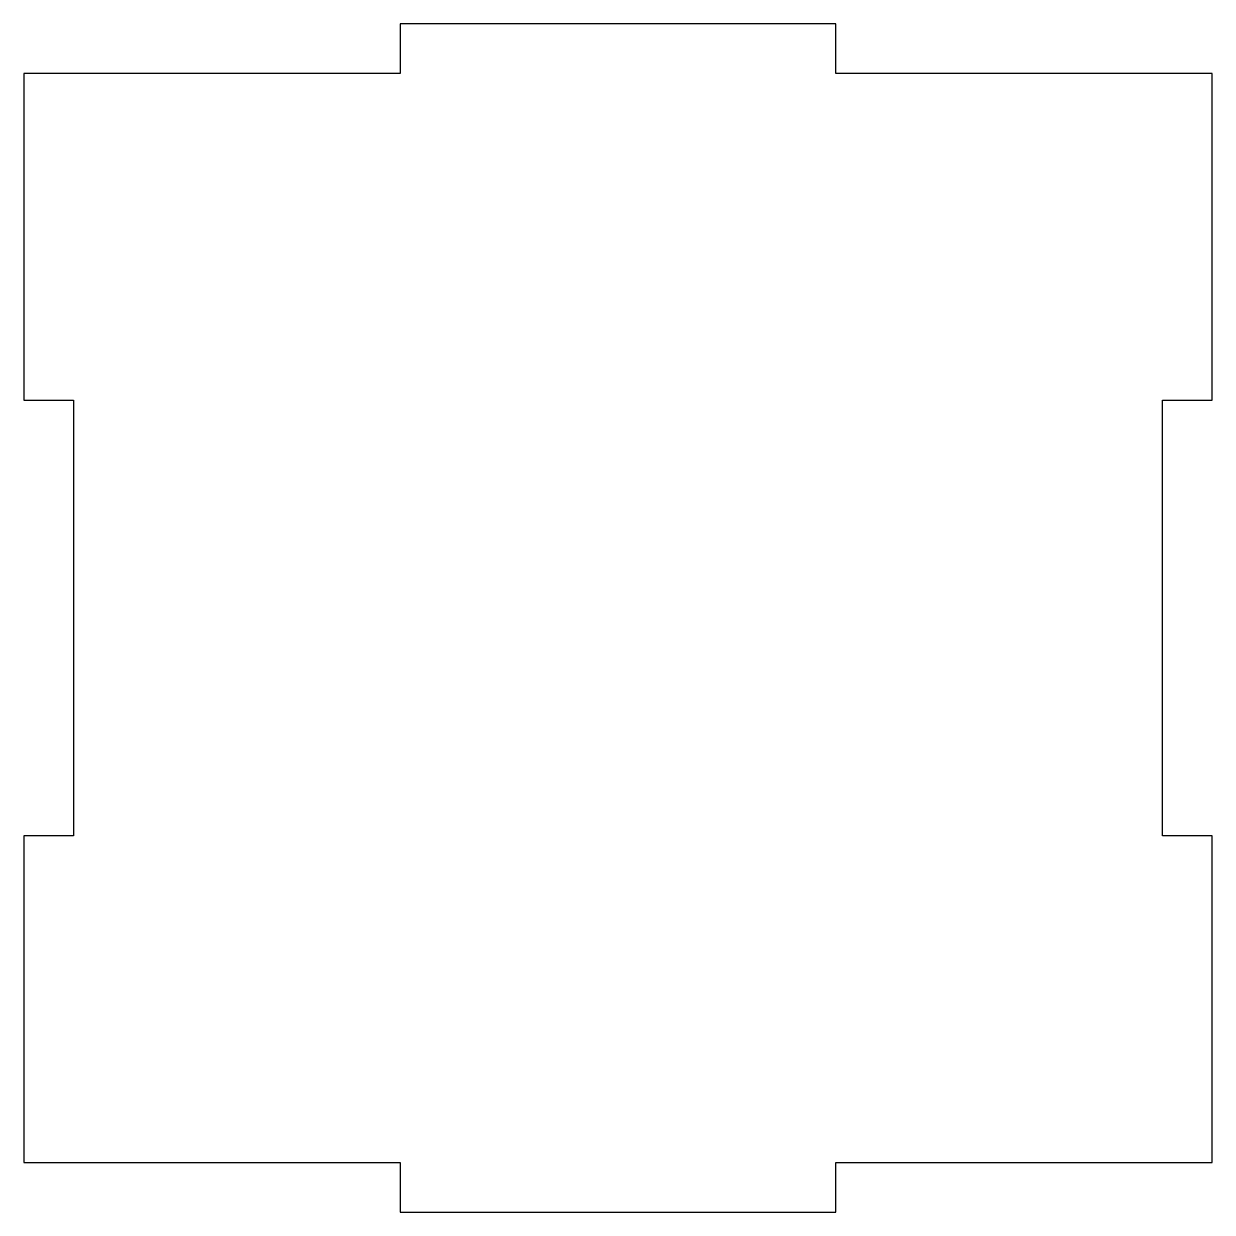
# Model space of a CAD drawing. Header units: inches. Extents: x -1.36 to 1.36, y -1.36 to 1.36.
import ezdxf

# ---------------------------------------------------------------- set-up
doc = ezdxf.new("R2010")
doc.units = ezdxf.units.IN
doc.header["$LTSCALE"] = 0.03937
doc.header["$MEASUREMENT"] = 0
doc.layers.add('Default', color=18, linetype='Continuous')

msp = doc.modelspace()

# ---------------------------------------------------------------- linework, layer by layer
at = {"layer": 'Default', "color": 4}
msp.add_lwpolyline([(0.5, -1.25), (0.614, -1.25), (1.364, -1.25), (1.364, -0.5), (1.364, -0.5), (1.25, -0.5), (1.25, 0.5), (1.25, 0.5), (1.364, 0.5), (1.364, 1.25), (0.614, 1.25), (0.614, 1.25), (0.5, 1.25), (0.5, 1.364), (-0.5, 1.364), (-0.5, 1.364), (-0.5, 1.25), (-0.614, 1.25), (-1.364, 1.25), (-1.364, 0.5), (-1.364, 0.5), (-1.25, 0.5), (-1.25, -0.5), (-1.25, -0.5), (-1.364, -0.5), (-1.364, -1.25), (-0.614, -1.25), (-0.614, -1.25), (-0.5, -1.25), (-0.5, -1.364), (0.5, -1.364), (0.5, -1.364), (0.5, -1.25)], dxfattribs=at)

doc.saveas('drawing.dxf')
